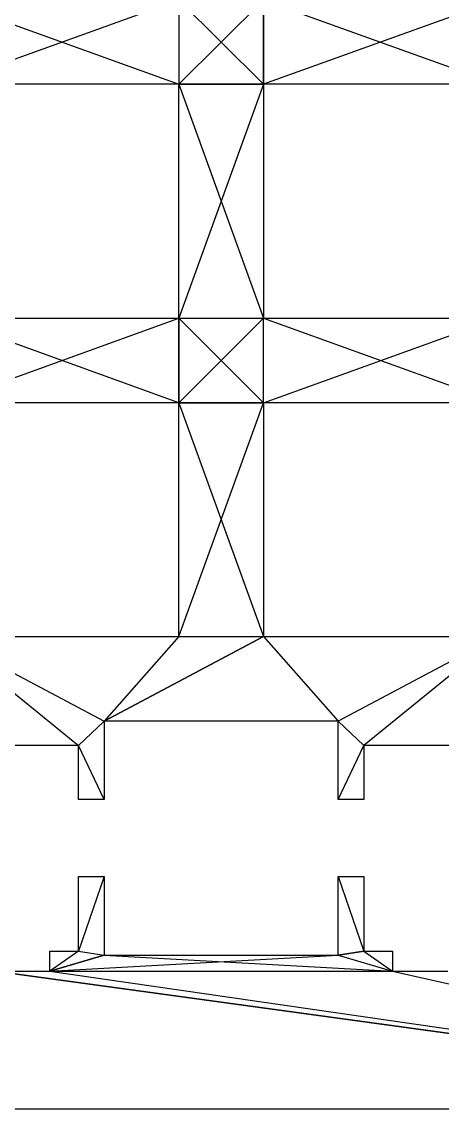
# Model space of a CAD drawing. Extents: x 0 to 157, y -131 to -5.
# Drawn here: x 85.2 to 109.4, y -130.7 to -67.9 of the extents above; entities that cross this region are included whole.
import ezdxf

# ---------------------------------------------------------------- set-up
doc = ezdxf.new("R2010")
doc.units = 0
doc.layers.add('NewKeebPlate_v2001', color=7, linetype='CONTINUOUS')

msp = doc.modelspace()

# ---------------------------------------------------------------- linework, layer by layer
at = {"layer": 'NewKeebPlate_v2001'}
for p, q in [((94.24, -66.6843), (80.7394, -71.5542)), ((94.24, -66.6843), (80.7394, -71.5542)), ((80.7394, -66.6843, 1.5), (94.24, -71.5542, 1.5)), ((80.7394, -66.6843, 1.5), (94.24, -71.5542, 1.5)), ((94.24, -66.6843), (94.24, -71.5542)), ((99.1089, -66.6843), (94.24, -71.5542)), ((94.24, -66.6843), (94.24, -71.5542)), ((99.1089, -66.6843), (94.24, -71.5542)), ((94.24, -66.6843, 1.5), (99.1089, -71.5542, 1.5)), ((94.24, -66.6843, 1.5), (99.1089, -71.5542, 1.5)), ((94.24, -66.6843, 1.5), (94.24, -71.5542, 1.5)), ((94.24, -66.6843, 1.5), (94.24, -71.5542, 1.5)), ((99.1089, -66.6843), (99.1089, -71.5542)), ((112.61, -66.6843), (99.1089, -71.5542)), ((99.1089, -66.6843), (99.1089, -71.5542)), ((112.61, -66.6843), (99.1089, -71.5542)), ((99.1089, -71.5542, 1.5), (99.1089, -66.6843, 1.5)), ((99.1089, -66.6843, 1.5), (112.61, -71.5542, 1.5)), ((99.1089, -66.6843, 1.5), (112.61, -71.5542, 1.5)), ((99.1089, -71.5542, 1.5), (99.1089, -66.6843, 1.5)), ((94.24, -71.5542), (80.7394, -71.5542)), ((94.24, -71.5542), (80.7394, -71.5542)), ((94.24, -71.5542), (80.7394, -71.5542, 1.5)), ((94.24, -71.5542, 1.5), (80.7394, -71.5542, 1.5)), ((94.24, -71.5542), (80.7394, -71.5542, 1.5)), ((94.24, -71.5542, 1.5), (80.7394, -71.5542, 1.5)), ((99.1089, -71.5542), (94.24, -71.5542)), ((94.24, -85.0548), (94.24, -71.5542)), ((99.1089, -71.5542), (94.24, -71.5542)), ((99.1089, -71.5542), (94.24, -85.0548)), ((99.1089, -71.5542), (94.24, -85.0548)), ((94.24, -71.5542, 1.5), (94.24, -71.5542)), ((94.24, -85.0548), (94.24, -71.5542)), ((94.24, -85.0548), (94.24, -71.5542, 1.5)), ((94.24, -85.0548, 1.5), (94.24, -71.5542, 1.5)), ((94.24, -85.0548), (94.24, -71.5542, 1.5)), ((94.24, -71.5542, 1.5), (94.24, -71.5542)), ((94.24, -71.5542, 1.5), (99.1089, -71.5542, 1.5)), ((94.24, -71.5542, 1.5), (99.1089, -71.5542, 1.5)), ((94.24, -71.5542, 1.5), (99.1089, -85.0548, 1.5)), ((94.24, -71.5542, 1.5), (99.1089, -85.0548, 1.5)), ((94.24, -85.0548, 1.5), (94.24, -71.5542, 1.5)), ((112.61, -71.5542), (99.1089, -71.5542)), ((99.1089, -71.5542), (99.1089, -85.0548)), ((99.1089, -71.5542), (99.1089, -85.0548)), ((99.1089, -71.5542), (99.1089, -85.0548, 1.5)), ((99.1089, -71.5542, 1.5), (99.1089, -85.0548, 1.5)), ((99.1089, -71.5542), (99.1089, -85.0548, 1.5)), ((99.1089, -71.5542), (99.1089, -71.5542, 1.5)), ((99.1089, -71.5542), (99.1089, -71.5542, 1.5)), ((112.61, -71.5542), (99.1089, -71.5542)), ((112.61, -71.5542), (99.1089, -71.5542, 1.5)), ((112.61, -71.5542, 1.5), (99.1089, -71.5542, 1.5)), ((112.61, -71.5542), (99.1089, -71.5542, 1.5)), ((99.1089, -71.5542, 1.5), (99.1089, -85.0548, 1.5)), ((112.61, -71.5542, 1.5), (99.1089, -71.5542, 1.5)), ((80.7394, -89.9247), (94.24, -85.0548)), ((80.7394, -85.0548), (94.24, -85.0548)), ((80.7394, -89.9247), (94.24, -85.0548)), ((80.7394, -85.0548), (94.24, -85.0548)), ((80.7394, -85.0548), (94.24, -85.0548, 1.5)), ((80.7394, -85.0548, 1.5), (94.24, -85.0548, 1.5)), ((80.7394, -85.0548), (94.24, -85.0548, 1.5)), ((94.24, -89.9247, 1.5), (80.7394, -85.0548, 1.5)), ((80.7394, -85.0548, 1.5), (94.24, -85.0548, 1.5)), ((94.24, -89.9247, 1.5), (80.7394, -85.0548, 1.5)), ((94.24, -89.9247), (99.1089, -85.0548)), ((94.24, -85.0548), (99.1089, -85.0548)), ((94.24, -89.9247), (99.1089, -85.0548)), ((94.24, -89.9247), (94.24, -85.0548)), ((94.24, -89.9247), (94.24, -85.0548)), ((94.24, -85.0548), (99.1089, -85.0548)), ((94.24, -85.0548, 1.5), (94.24, -85.0548)), ((94.24, -85.0548, 1.5), (94.24, -85.0548)), ((94.24, -85.0548, 1.5), (99.1089, -85.0548, 1.5)), ((94.24, -85.0548, 1.5), (99.1089, -85.0548, 1.5)), ((94.24, -85.0548, 1.5), (99.1089, -89.9247, 1.5)), ((94.24, -85.0548, 1.5), (99.1089, -89.9247, 1.5)), ((94.24, -85.0548, 1.5), (94.24, -89.9247, 1.5)), ((94.24, -85.0548, 1.5), (94.24, -89.9247, 1.5)), ((99.1089, -89.9247), (112.61, -85.0548)), ((99.1089, -85.0548), (112.61, -85.0548)), ((99.1089, -89.9247), (112.61, -85.0548)), ((99.1089, -89.9247), (99.1089, -85.0548)), ((99.1089, -89.9247), (99.1089, -85.0548)), ((99.1089, -85.0548, 1.5), (99.1089, -85.0548)), ((99.1089, -85.0548), (112.61, -85.0548)), ((99.1089, -85.0548), (112.61, -85.0548, 1.5)), ((99.1089, -85.0548, 1.5), (112.61, -85.0548, 1.5)), ((99.1089, -85.0548), (112.61, -85.0548, 1.5)), ((99.1089, -85.0548, 1.5), (99.1089, -85.0548)), ((99.1089, -89.9247, 1.5), (99.1089, -85.0548, 1.5)), ((99.1089, -85.0548, 1.5), (112.61, -89.9247, 1.5)), ((99.1089, -85.0548, 1.5), (112.61, -85.0548, 1.5)), ((99.1089, -85.0548, 1.5), (112.61, -89.9247, 1.5)), ((99.1089, -89.9247, 1.5), (99.1089, -85.0548, 1.5)), ((94.24, -89.9247), (80.7394, -89.9247)), ((94.24, -89.9247), (80.7394, -89.9247)), ((94.24, -89.9247), (80.7394, -89.9247, 1.5)), ((94.24, -89.9247, 1.5), (80.7394, -89.9247, 1.5)), ((94.24, -89.9247), (80.7394, -89.9247, 1.5)), ((94.24, -89.9247, 1.5), (80.7394, -89.9247, 1.5)), ((99.1089, -89.9247), (94.24, -89.9247)), ((94.24, -103.425), (99.1089, -89.9247)), ((99.1089, -89.9247), (94.24, -89.9247)), ((94.24, -103.425), (99.1089, -89.9247)), ((94.24, -103.425), (94.24, -89.9247)), ((94.24, -89.9247, 1.5), (94.24, -89.9247)), ((94.24, -103.425), (94.24, -89.9247)), ((94.24, -103.425), (94.24, -89.9247, 1.5)), ((94.24, -103.425, 1.5), (94.24, -89.9247, 1.5)), ((94.24, -103.425), (94.24, -89.9247, 1.5)), ((94.24, -89.9247, 1.5), (94.24, -89.9247)), ((94.24, -89.9247, 1.5), (99.1089, -89.9247, 1.5)), ((94.24, -89.9247, 1.5), (99.1089, -89.9247, 1.5)), ((94.24, -89.9247, 1.5), (99.1089, -103.425, 1.5)), ((94.24, -89.9247, 1.5), (99.1089, -103.425, 1.5)), ((94.24, -103.425, 1.5), (94.24, -89.9247, 1.5)), ((112.61, -89.9247), (99.1089, -89.9247)), ((99.1089, -89.9247), (99.1089, -103.425)), ((99.1089, -89.9247), (99.1089, -103.425)), ((99.1089, -89.9247), (99.1089, -103.425, 1.5)), ((99.1089, -89.9247, 1.5), (99.1089, -103.425, 1.5)), ((99.1089, -89.9247), (99.1089, -103.425, 1.5)), ((99.1089, -89.9247), (99.1089, -89.9247, 1.5)), ((99.1089, -89.9247), (99.1089, -89.9247, 1.5)), ((112.61, -89.9247), (99.1089, -89.9247)), ((112.61, -89.9247), (99.1089, -89.9247, 1.5)), ((112.61, -89.9247, 1.5), (99.1089, -89.9247, 1.5)), ((112.61, -89.9247), (99.1089, -89.9247, 1.5)), ((99.1089, -89.9247, 1.5), (99.1089, -103.425, 1.5)), ((112.61, -89.9247, 1.5), (99.1089, -89.9247, 1.5)), ((80.7394, -103.425), (88.454, -109.713)), ((80.7394, -103.425), (88.454, -109.713)), ((80.7394, -103.425), (89.9247, -108.295)), ((80.7394, -103.425), (89.9247, -108.295)), ((80.7394, -103.425), (94.24, -103.425)), ((80.7394, -103.425), (94.24, -103.425)), ((80.7394, -103.425), (94.24, -103.425, 1.5)), ((80.7394, -103.425, 1.5), (94.24, -103.425, 1.5)), ((80.7394, -103.425), (94.24, -103.425, 1.5)), ((80.7394, -103.425, 1.5), (89.9247, -108.295, 1.5)), ((80.7394, -103.425, 1.5), (94.24, -103.425, 1.5)), ((80.7394, -103.425, 1.5), (89.9247, -108.295, 1.5)), ((80.7394, -103.425, 1.5), (88.454, -109.713, 1.5)), ((80.7394, -103.425, 1.5), (88.454, -109.713, 1.5)), ((94.24, -103.425), (89.9247, -108.295)), ((99.1089, -103.425), (89.9247, -108.295)), ((94.24, -103.425), (89.9247, -108.295)), ((99.1089, -103.425), (89.9247, -108.295)), ((89.9247, -108.295, 1.5), (99.1089, -103.425, 1.5)), ((94.24, -103.425, 1.5), (89.9247, -108.295, 1.5)), ((94.24, -103.425, 1.5), (89.9247, -108.295, 1.5)), ((89.9247, -108.295, 1.5), (99.1089, -103.425, 1.5)), ((94.24, -103.425), (99.1089, -103.425)), ((94.24, -103.425), (99.1089, -103.425)), ((94.24, -103.425, 1.5), (94.24, -103.425)), ((94.24, -103.425, 1.5), (94.24, -103.425)), ((94.24, -103.425, 1.5), (99.1089, -103.425, 1.5)), ((94.24, -103.425, 1.5), (99.1089, -103.425, 1.5)), ((99.1089, -103.425), (103.425, -108.295)), ((99.1089, -103.425), (103.425, -108.295)), ((99.1089, -103.425), (112.61, -103.425)), ((99.1089, -103.425, 1.5), (99.1089, -103.425)), ((99.1089, -103.425), (112.61, -103.425)), ((99.1089, -103.425), (112.61, -103.425, 1.5)), ((99.1089, -103.425, 1.5), (112.61, -103.425, 1.5)), ((99.1089, -103.425), (112.61, -103.425, 1.5)), ((99.1089, -103.425, 1.5), (99.1089, -103.425)), ((99.1089, -103.425, 1.5), (112.61, -103.425, 1.5)), ((99.1089, -103.425, 1.5), (103.425, -108.295, 1.5)), ((99.1089, -103.425, 1.5), (103.425, -108.295, 1.5)), ((112.61, -103.425), (103.425, -108.295)), ((112.61, -103.425), (103.425, -108.295)), ((112.61, -103.425, 1.5), (103.425, -108.295, 1.5)), ((112.61, -103.425, 1.5), (103.425, -108.295, 1.5)), ((112.61, -103.425), (104.896, -109.713)), ((112.61, -103.425), (104.896, -109.713)), ((112.61, -103.425, 1.5), (104.896, -109.713, 1.5)), ((112.61, -103.425, 1.5), (104.896, -109.713, 1.5)), ((89.9247, -108.295), (88.454, -109.713)), ((89.9247, -108.295), (88.454, -109.713)), ((88.454, -109.713, 1.5), (89.9247, -108.295, 1.5)), ((88.454, -109.713, 1.5), (89.9247, -108.295, 1.5)), ((89.9247, -108.295), (89.9247, -112.827)), ((103.425, -108.295), (89.9247, -108.295)), ((89.9247, -108.295), (89.9247, -112.827)), ((89.9247, -108.295), (89.9247, -112.827, 1.5)), ((89.9247, -108.295, 1.5), (89.9247, -112.827, 1.5)), ((89.9247, -108.295), (89.9247, -112.827, 1.5)), ((89.9247, -108.295), (89.9247, -108.295, 1.5)), ((89.9247, -108.295), (89.9247, -108.295, 1.5)), ((103.425, -108.295), (89.9247, -108.295)), ((103.425, -108.295), (89.9247, -108.295, 1.5)), ((103.425, -108.295, 1.5), (89.9247, -108.295, 1.5)), ((103.425, -108.295), (89.9247, -108.295, 1.5)), ((103.425, -108.295, 1.5), (89.9247, -108.295, 1.5)), ((89.9247, -108.295, 1.5), (89.9247, -112.827, 1.5)), ((104.896, -109.713), (103.425, -108.295)), ((104.896, -109.713), (103.425, -108.295)), ((103.425, -112.827), (103.425, -108.295)), ((103.425, -108.295, 1.5), (103.425, -108.295)), ((103.425, -112.827), (103.425, -108.295)), ((103.425, -112.827), (103.425, -108.295, 1.5)), ((103.425, -112.827, 1.5), (103.425, -108.295, 1.5)), ((103.425, -112.827), (103.425, -108.295, 1.5)), ((103.425, -108.295, 1.5), (103.425, -108.295)), ((103.425, -108.295, 1.5), (104.896, -109.713, 1.5)), ((103.425, -108.295, 1.5), (104.896, -109.713, 1.5)), ((103.425, -112.827, 1.5), (103.425, -108.295, 1.5)), ((88.454, -109.713), (81.9448, -109.713)), ((88.454, -109.713), (81.9448, -109.713)), ((88.454, -109.713), (81.9448, -109.713, 1.5)), ((88.454, -109.713, 1.5), (81.9448, -109.713, 1.5)), ((88.454, -109.713), (81.9448, -109.713, 1.5)), ((88.454, -109.713, 1.5), (81.9448, -109.713, 1.5)), ((89.9247, -112.827), (88.454, -109.713)), ((89.9247, -112.827), (88.454, -109.713)), ((88.454, -112.827), (88.454, -109.713)), ((88.454, -109.713, 1.5), (88.454, -109.713)), ((88.454, -112.827), (88.454, -109.713)), ((88.454, -112.827), (88.454, -109.713, 1.5)), ((88.454, -112.827, 1.5), (88.454, -109.713, 1.5)), ((88.454, -112.827), (88.454, -109.713, 1.5)), ((88.454, -109.713, 1.5), (88.454, -109.713)), ((88.454, -112.827, 1.5), (88.454, -109.713, 1.5)), ((89.9247, -112.827, 1.5), (88.454, -109.713, 1.5)), ((89.9247, -112.827, 1.5), (88.454, -109.713, 1.5)), ((103.425, -112.827), (104.896, -109.713)), ((103.425, -112.827), (104.896, -109.713)), ((103.425, -112.827, 1.5), (104.896, -109.713, 1.5)), ((103.425, -112.827, 1.5), (104.896, -109.713, 1.5)), ((111.405, -109.713), (104.896, -109.713)), ((104.896, -109.713), (104.896, -112.827)), ((104.896, -109.713, 1.5), (104.896, -109.713)), ((111.405, -109.713), (104.896, -109.713)), ((111.405, -109.713), (104.896, -109.713, 1.5)), ((111.405, -109.713, 1.5), (104.896, -109.713, 1.5)), ((111.405, -109.713), (104.896, -109.713, 1.5)), ((104.896, -109.713), (104.896, -112.827)), ((104.896, -109.713), (104.896, -112.827, 1.5)), ((104.896, -109.713, 1.5), (104.896, -112.827, 1.5)), ((104.896, -109.713), (104.896, -112.827, 1.5)), ((104.896, -109.713, 1.5), (104.896, -109.713)), ((111.405, -109.713, 1.5), (104.896, -109.713, 1.5)), ((104.896, -109.713, 1.5), (104.896, -112.827, 1.5)), ((89.9247, -112.827), (88.454, -112.827)), ((88.454, -112.827, 1.5), (88.454, -112.827)), ((89.9247, -112.827), (88.454, -112.827)), ((89.9247, -112.827), (88.454, -112.827, 1.5)), ((89.9247, -112.827, 1.5), (88.454, -112.827, 1.5)), ((89.9247, -112.827), (88.454, -112.827, 1.5)), ((88.454, -112.827, 1.5), (88.454, -112.827)), ((89.9247, -112.827, 1.5), (88.454, -112.827, 1.5)), ((89.9247, -112.827, 1.5), (89.9247, -112.827)), ((89.9247, -112.827, 1.5), (89.9247, -112.827)), ((104.896, -112.827), (103.425, -112.827)), ((103.425, -112.827, 1.5), (103.425, -112.827)), ((104.896, -112.827), (103.425, -112.827)), ((104.896, -112.827), (103.425, -112.827, 1.5)), ((104.896, -112.827, 1.5), (103.425, -112.827, 1.5)), ((104.896, -112.827), (103.425, -112.827, 1.5)), ((103.425, -112.827, 1.5), (103.425, -112.827)), ((104.896, -112.827, 1.5), (103.425, -112.827, 1.5)), ((104.896, -112.827, 1.5), (104.896, -112.827)), ((104.896, -112.827, 1.5), (104.896, -112.827)), ((89.9247, -117.263), (88.454, -121.574)), ((88.454, -121.574), (88.454, -117.263)), ((88.454, -117.263), (89.9247, -117.263)), ((89.9247, -117.263), (88.454, -121.574)), ((88.454, -117.263, 1.5), (88.454, -117.263)), ((88.454, -121.574), (88.454, -117.263)), ((88.454, -121.574), (88.454, -117.263, 1.5)), ((88.454, -121.574, 1.5), (88.454, -117.263, 1.5)), ((88.454, -121.574), (88.454, -117.263, 1.5)), ((88.454, -117.263), (89.9247, -117.263)), ((88.454, -117.263), (89.9247, -117.263, 1.5)), ((88.454, -117.263, 1.5), (89.9247, -117.263, 1.5)), ((88.454, -117.263), (89.9247, -117.263, 1.5)), ((88.454, -117.263, 1.5), (88.454, -117.263)), ((89.9247, -117.263, 1.5), (88.454, -121.574, 1.5)), ((89.9247, -117.263, 1.5), (88.454, -121.574, 1.5)), ((88.454, -117.263, 1.5), (89.9247, -117.263, 1.5)), ((88.454, -121.574, 1.5), (88.454, -117.263, 1.5)), ((89.9247, -117.263), (89.9247, -121.796)), ((89.9247, -117.263, 1.5), (89.9247, -117.263)), ((89.9247, -117.263), (89.9247, -121.796)), ((89.9247, -117.263), (89.9247, -121.796, 1.5)), ((89.9247, -117.263, 1.5), (89.9247, -121.796, 1.5)), ((89.9247, -117.263), (89.9247, -121.796, 1.5)), ((89.9247, -117.263, 1.5), (89.9247, -117.263)), ((89.9247, -117.263, 1.5), (89.9247, -121.796, 1.5)), ((103.425, -117.263), (104.896, -121.574)), ((103.425, -121.796), (103.425, -117.263)), ((103.425, -117.263), (104.896, -121.574)), ((103.425, -117.263), (104.896, -117.263)), ((103.425, -117.263, 1.5), (103.425, -117.263)), ((103.425, -121.796), (103.425, -117.263)), ((103.425, -121.796), (103.425, -117.263, 1.5)), ((103.425, -121.796, 1.5), (103.425, -117.263, 1.5)), ((103.425, -121.796), (103.425, -117.263, 1.5)), ((103.425, -117.263), (104.896, -117.263)), ((103.425, -117.263), (104.896, -117.263, 1.5)), ((103.425, -117.263, 1.5), (104.896, -117.263, 1.5)), ((103.425, -117.263), (104.896, -117.263, 1.5)), ((103.425, -117.263, 1.5), (103.425, -117.263)), ((103.425, -117.263, 1.5), (104.896, -117.263, 1.5)), ((103.425, -117.263, 1.5), (104.896, -121.574, 1.5)), ((103.425, -117.263, 1.5), (104.896, -121.574, 1.5)), ((103.425, -121.796, 1.5), (103.425, -117.263, 1.5)), ((104.896, -117.263), (104.896, -121.574)), ((104.896, -117.263, 1.5), (104.896, -117.263)), ((104.896, -117.263), (104.896, -121.574)), ((104.896, -117.263), (104.896, -121.574, 1.5)), ((104.896, -117.263, 1.5), (104.896, -121.574, 1.5)), ((104.896, -117.263), (104.896, -121.574, 1.5)), ((104.896, -117.263, 1.5), (104.896, -117.263)), ((104.896, -117.263, 1.5), (104.896, -121.574, 1.5)), ((86.7906, -122.731), (86.7906, -121.574)), ((86.7906, -121.574), (88.454, -121.574)), ((88.454, -121.574), (86.7906, -122.731)), ((88.454, -121.574), (86.7906, -122.731)), ((86.7906, -121.574, 1.5), (86.7906, -121.574)), ((86.7906, -122.731), (86.7906, -121.574)), ((86.7906, -122.731), (86.7906, -121.574, 1.5)), ((86.7906, -122.731, 1.5), (86.7906, -121.574, 1.5)), ((86.7906, -122.731), (86.7906, -121.574, 1.5)), ((86.7906, -121.574), (88.454, -121.574)), ((86.7906, -121.574), (88.454, -121.574, 1.5)), ((86.7906, -121.574, 1.5), (88.454, -121.574, 1.5)), ((86.7906, -121.574), (88.454, -121.574, 1.5)), ((86.7906, -121.574, 1.5), (86.7906, -121.574)), ((88.454, -121.574, 1.5), (86.7906, -122.731, 1.5)), ((88.454, -121.574, 1.5), (86.7906, -122.731, 1.5)), ((86.7906, -121.574, 1.5), (88.454, -121.574, 1.5)), ((86.7906, -122.731, 1.5), (86.7906, -121.574, 1.5)), ((88.454, -121.574), (89.9247, -121.796)), ((88.454, -121.574), (89.9247, -121.796)), ((88.454, -121.574, 1.5), (88.454, -121.574)), ((88.454, -121.574, 1.5), (88.454, -121.574)), ((88.454, -121.574, 1.5), (89.9247, -121.796, 1.5)), ((88.454, -121.574, 1.5), (89.9247, -121.796, 1.5)), ((103.425, -121.796), (104.896, -121.574)), ((103.425, -121.796), (104.896, -121.574)), ((104.896, -121.574, 1.5), (103.425, -121.796, 1.5)), ((104.896, -121.574, 1.5), (103.425, -121.796, 1.5)), ((104.896, -121.574), (106.559, -122.731)), ((104.896, -121.574), (106.559, -122.731)), ((104.896, -121.574), (106.559, -121.574)), ((104.896, -121.574, 1.5), (104.896, -121.574)), ((104.896, -121.574), (106.559, -121.574)), ((104.896, -121.574), (106.559, -121.574, 1.5)), ((104.896, -121.574, 1.5), (106.559, -121.574, 1.5)), ((104.896, -121.574), (106.559, -121.574, 1.5)), ((104.896, -121.574, 1.5), (104.896, -121.574)), ((104.896, -121.574, 1.5), (106.559, -121.574, 1.5)), ((104.896, -121.574, 1.5), (106.559, -122.731, 1.5)), ((104.896, -121.574, 1.5), (106.559, -122.731, 1.5)), ((106.559, -121.574), (106.559, -122.731)), ((106.559, -121.574, 1.5), (106.559, -121.574)), ((106.559, -121.574), (106.559, -122.731)), ((106.559, -121.574), (106.559, -122.731, 1.5)), ((106.559, -121.574, 1.5), (106.559, -122.731, 1.5)), ((106.559, -121.574), (106.559, -122.731, 1.5)), ((106.559, -121.574, 1.5), (106.559, -121.574)), ((106.559, -121.574, 1.5), (106.559, -122.731, 1.5)), ((86.7906, -122.731), (103.425, -121.796)), ((86.7906, -122.731), (103.425, -121.796)), ((89.9247, -121.796), (86.7906, -122.731)), ((89.9247, -121.796), (86.7906, -122.731)), ((86.7906, -122.731, 1.5), (89.9247, -121.796, 1.5)), ((86.7906, -122.731, 1.5), (89.9247, -121.796, 1.5)), ((89.9247, -121.796), (103.425, -121.796)), ((89.9247, -121.796, 1.5), (89.9247, -121.796)), ((89.9247, -121.796), (103.425, -121.796)), ((89.9247, -121.796), (103.425, -121.796, 1.5)), ((89.9247, -121.796, 1.5), (103.425, -121.796, 1.5)), ((89.9247, -121.796), (103.425, -121.796, 1.5)), ((89.9247, -121.796, 1.5), (89.9247, -121.796)), ((89.9247, -121.796, 1.5), (106.559, -122.731, 1.5)), ((89.9247, -121.796, 1.5), (103.425, -121.796, 1.5)), ((89.9247, -121.796, 1.5), (106.559, -122.731, 1.5)), ((103.425, -121.796), (106.559, -122.731)), ((103.425, -121.796), (106.559, -122.731)), ((103.425, -121.796, 1.5), (103.425, -121.796)), ((103.425, -121.796, 1.5), (103.425, -121.796)), ((103.425, -121.796, 1.5), (106.559, -122.731, 1.5)), ((103.425, -121.796, 1.5), (106.559, -122.731, 1.5)), ((83.6083, -122.731), (141.739, -130.695)), ((83.6083, -122.731), (141.739, -130.695)), ((83.6083, -122.731), (86.7906, -122.731)), ((83.6083, -122.731), (86.7906, -122.731)), ((83.6083, -122.731), (86.7906, -122.731, 1.5)), ((83.6083, -122.731, 1.5), (86.7906, -122.731, 1.5)), ((83.6083, -122.731), (86.7906, -122.731, 1.5)), ((141.739, -130.695, 1.5), (83.6083, -122.731, 1.5)), ((83.6083, -122.731, 1.5), (86.7906, -122.731, 1.5)), ((141.739, -130.695, 1.5), (83.6083, -122.731, 1.5)), ((86.7906, -122.731), (141.739, -130.695)), ((86.7906, -122.731), (141.739, -130.695)), ((86.7906, -122.731), (106.559, -122.731)), ((86.7906, -122.731), (106.559, -122.731)), ((86.7906, -122.731, 1.5), (86.7906, -122.731)), ((86.7906, -122.731, 1.5), (86.7906, -122.731)), ((86.7906, -122.731, 1.5), (106.559, -122.731, 1.5)), ((86.7906, -122.731, 1.5), (106.559, -122.731, 1.5)), ((86.7906, -122.731, 1.5), (141.739, -130.695, 1.5)), ((86.7906, -122.731, 1.5), (141.739, -130.695, 1.5)), ((106.559, -122.731), (141.739, -130.695)), ((106.559, -122.731), (141.739, -130.695)), ((106.559, -122.731), (109.742, -122.731)), ((106.559, -122.731, 1.5), (106.559, -122.731)), ((106.559, -122.731), (109.742, -122.731)), ((106.559, -122.731), (109.742, -122.731, 1.5)), ((106.559, -122.731, 1.5), (109.742, -122.731, 1.5)), ((106.559, -122.731), (109.742, -122.731, 1.5)), ((106.559, -122.731, 1.5), (106.559, -122.731)), ((106.559, -122.731, 1.5), (141.739, -130.695, 1.5)), ((106.559, -122.731, 1.5), (109.742, -122.731, 1.5)), ((106.559, -122.731, 1.5), (141.739, -130.695, 1.5)), ((141.739, -130.695), (17.1428, -130.695)), ((141.739, -130.695), (17.1428, -130.695)), ((141.739, -130.695), (17.1428, -130.695, 1.5)), ((141.739, -130.695, 1.5), (17.1428, -130.695, 1.5)), ((141.739, -130.695), (17.1428, -130.695, 1.5)), ((141.739, -130.695, 1.5), (17.1428, -130.695, 1.5))]:
    msp.add_line(p, q, dxfattribs=at)

doc.saveas('drawing.dxf')
